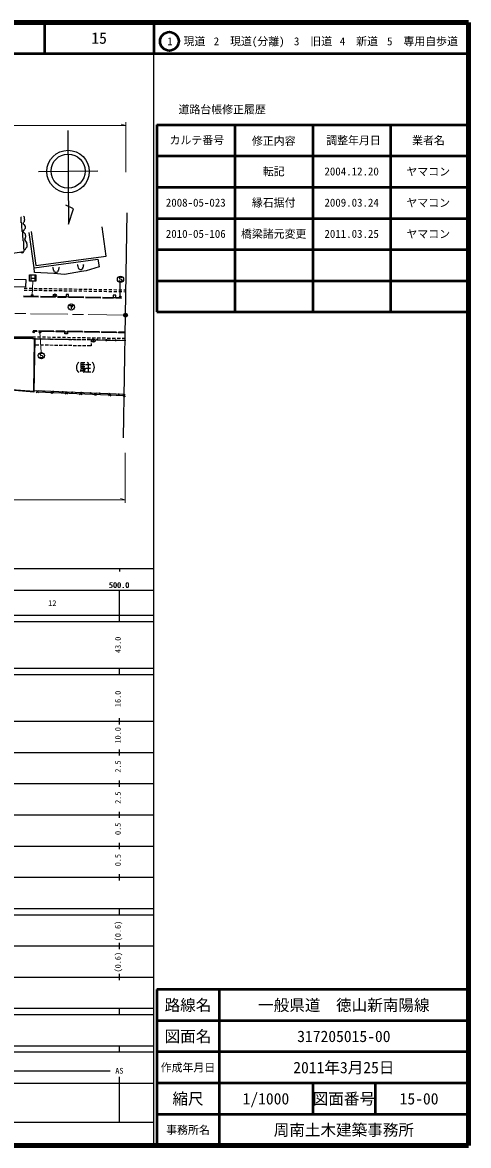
# Model space of a CAD drawing. Units: millimetres, scale not verified. Extents: x 40000 to 680000, y 20000 to 380000.
# Drawn here: x 536908 to 680000, y 20000 to 380000 of the extents above; entities that cross this region are included whole.
import ezdxf
from ezdxf.enums import TextEntityAlignment as Align

# ---------------------------------------------------------------- set-up
doc = ezdxf.new("R2010")
doc.units = ezdxf.units.MM
doc.header["$LTSCALE"] = 1000
doc.header["$PDMODE"] = 32
doc.header["$PDSIZE"] = 500
doc.linetypes.add('CHAIN', pattern=[18.5, 12, -1.5, 3.5, -1.5])
for name, color, linetype, lineweight in [('M-BGD', 7, 'Continuous', 25), ('M-BGD-EXST', 7, 'Continuous', 25), ('M-BMK', 2, 'CHAIN', 13), ('M-BMK-OTRS', 5, 'Continuous', 25), ('M-BMK-SRVR', 3, 'Continuous', 25), ('M-STR-HTXT', 7, 'Continuous', 13), ('M-STR-STRC', 7, 'Continuous', 25), ('M-TTL', 2, 'Continuous', 140), ('M-TTL-BAND', 7, 'Continuous', 25), ('M-TTL-FRAM', 2, 'Continuous', 50), ('M-TTL-LINE', 7, 'Continuous', 50)]:
    doc.layers.add(name, color=color, linetype=linetype, lineweight=lineweight)
doc.layers.add('M-OTRS', color=6, linetype='Continuous')
doc.layers.add('M-TTL-TXT', color=7, linetype='Continuous')
doc.styles.add('ＭＳ ゴシック', font='')
doc.styles.get('ＭＳ ゴシック').set_extended_font_data('MS Gothic')

msp = doc.modelspace()

# ---------------------------------------------------------------- linework, layer by layer
at = {"layer": 'M-BGD'}
for p, q in [((539722, 313035), (541202, 302071)), ((539221, 297058), (539221, 299058)), ((539221, 299058), (541221, 299058)), ((539596, 298808), (539596, 297308)), ((540846, 298808), (540846, 297308)), ((541221, 299058), (541221, 297058)), ((541221, 297058), (539221, 297058)), ((539596, 298058), (540846, 298058)), ((568300, 292061), (568299, 296649)), ((537193, 292122), (542061, 292052)), ((537196, 292322), (542064, 292252)), ((538408, 294112), (537408, 294128)), ((538417, 294712), (537417, 294728)), ((540007, 294086), (539007, 294102)), ((540017, 294686), (539017, 294702)), ((541607, 294060), (540607, 294076)), ((541617, 294659), (540617, 294676)), ((543207, 294033), (542207, 294050)), ((543217, 294633), (542217, 294650)), ((542673, 292038), (547526, 291968)), ((542676, 292238), (547529, 292168)), ((544807, 294007), (543807, 294024)), ((544816, 294607), (543817, 294623)), ((546406, 293981), (545407, 293997)), ((546416, 294581), (545416, 294597)), ((548006, 293955), (547006, 293971)), ((548016, 294555), (547016, 294571)), ((547300, 292968), (547300, 291968)), ((548130, 291966), (550894, 291910)), ((548134, 292166), (550898, 292110)), ((549606, 293929), (548606, 293945)), ((549616, 294528), (548616, 294545)), ((551206, 293902), (550206, 293919)), ((551216, 294502), (550216, 294519)), ((551696, 291898), (556554, 291822)), ((551699, 292098), (556557, 292022)), ((552806, 293876), (551806, 293892)), ((552815, 294476), (551816, 294492)), ((554405, 293850), (553406, 293866)), ((554415, 294450), (553415, 294466)), ((556005, 293824), (555005, 293840)), ((556015, 294424), (555015, 294440)), ((557605, 293797), (556605, 293814)), ((557615, 294397), (556615, 294414)), ((557153, 291815), (562026, 291744)), ((557156, 292015), (562028, 291944)), ((559205, 293771), (558205, 293788)), ((559215, 294371), (558215, 294388)), ((560805, 293745), (559805, 293761)), ((560814, 294345), (559814, 294361)), ((562404, 293719), (561404, 293735)), ((562414, 294319), (561414, 294335)), ((562610, 291748), (566040, 291673)), ((562614, 291948), (566044, 291873)), ((564004, 293693), (563004, 293709)), ((564014, 294293), (563014, 294309)), ((565604, 293666), (564604, 293683)), ((565614, 294266), (564614, 294283)), ((567204, 293640), (566204, 293657)), ((567213, 294240), (566214, 294256)), ((566824, 291688), (568658, 291639)), ((566829, 291888), (568663, 291839)), ((568803, 293614), (567804, 293630)), ((568813, 294214), (567813, 294230)), ((570073, 293593), (569403, 293604)), ((570083, 294193), (569413, 294204)), ((540308, 281167), (540305, 280967)), ((541524, 280949), (540305, 280967)), ((541527, 281149), (540308, 281167)), ((541527, 281149), (541524, 280949)), ((542125, 281146), (542122, 280946)), ((546975, 280873), (542122, 280946)), ((546978, 281073), (542125, 281146)), ((546978, 281073), (546975, 280873)), ((547572, 281061), (547569, 280861)), ((550513, 280809), (547569, 280861)), ((550517, 281009), (547572, 281061)), ((550517, 281009), (550513, 280809)), ((551324, 281005), (551321, 280805)), ((556175, 280724), (551321, 280805)), ((556179, 280924), (551324, 281005)), ((556179, 280924), (556175, 280724)), ((556783, 280911), (556780, 280711)), ((561639, 280828), (556783, 280911)), ((561635, 280628), (561639, 280828)), ((562242, 280808), (562239, 280608)), ((567096, 280738), (562242, 280808)), ((534184, 278771), (540182, 278660)), ((534190, 279071), (540188, 278960)), ((534195, 279371), (540193, 279260)), ((537195, 279316), (537184, 278716)), ((537795, 279305), (537784, 278705)), ((538395, 279294), (538384, 278694)), ((538994, 279283), (538984, 278683)), ((539594, 279271), (539584, 278672)), ((540193, 279260), (540182, 278660)), ((540183, 278660), (541105, 278645)), ((540193, 279260), (541115, 279244)), ((540695, 278581), (540403, 261743)), ((540895, 278578), (540599, 261527)), ((540991, 276584), (541003, 277339)), ((541011, 277839), (541023, 278594)), ((541023, 278594), (542244, 278575)), ((541705, 278634), (542705, 278617)), ((541715, 279234), (542715, 279217)), ((542744, 278567), (543744, 278551)), ((543305, 278607), (544305, 278589)), ((543315, 279207), (544315, 279189)), ((544244, 278543), (545244, 278528)), ((544905, 278579), (545905, 278562)), ((544915, 279179), (545915, 279162)), ((545744, 278520), (546744, 278504)), ((546505, 278551), (547505, 278534)), ((546515, 279151), (547515, 279134)), ((547244, 278497), (548244, 278481)), ((548104, 278524), (549104, 278507)), ((548114, 279124), (549114, 279107)), ((548744, 278473), (549744, 278458)), ((549704, 278496), (550704, 278479)), ((549714, 279096), (550714, 279079)), ((550243, 278450), (551243, 278434)), ((551304, 278469), (552304, 278451)), ((551314, 279069), (552314, 279051)), ((551743, 278426), (552743, 278411)), ((552904, 278441), (553904, 278424)), ((552914, 279041), (553914, 279024)), ((553243, 278403), (554243, 278387)), ((554503, 278414), (555503, 278396)), ((554513, 279013), (555513, 278996)), ((554743, 278379), (555743, 278364)), ((556103, 278386), (557103, 278369)), ((556113, 278986), (557113, 278969)), ((556243, 278356), (557243, 278340)), ((561635, 280628), (556780, 280711)), ((557703, 278358), (558703, 278341)), ((557713, 278958), (558713, 278941)), ((557743, 278332), (558964, 278313)), ((558964, 278313), (558953, 277559)), ((559303, 278331), (560303, 278314)), ((559313, 278931), (560313, 278913)), ((559728, 278483), (559728, 277483)), ((560903, 278303), (561902, 278286)), ((560913, 278903), (561912, 278886)), ((567093, 280538), (562239, 280608)), ((562502, 278276), (563502, 278258)), ((562512, 278876), (563512, 278858)), ((564102, 278248), (565102, 278231)), ((564112, 278848), (565112, 278831)), ((565702, 278220), (566702, 278203)), ((565712, 278820), (566712, 278803)), ((567096, 280738), (567093, 280538)), ((567302, 278193), (568301, 278176)), ((567312, 278793), (568311, 278776)), ((567694, 280717), (567691, 280517)), ((569862, 280489), (567691, 280517)), ((569865, 280689), (567694, 280717)), ((568901, 278165), (569824, 278149)), ((568911, 278765), (569833, 278749)), ((540843, 275578), (540643, 275582)), ((540683, 275581), (540648, 273581)), ((540723, 275580), (540688, 273581)), ((540763, 275580), (540728, 273580)), ((540803, 275579), (540768, 273579)), ((542213, 276565), (540991, 276584)), ((543713, 276542), (542713, 276557)), ((545213, 276518), (544213, 276534)), ((546712, 276495), (545713, 276510)), ((548212, 276471), (547212, 276487)), ((549712, 276448), (548712, 276464)), ((551212, 276424), (550212, 276440)), ((552712, 276401), (551712, 276417)), ((554212, 276378), (553212, 276393)), ((555711, 276354), (554711, 276370)), ((557211, 276331), (556211, 276346)), ((558933, 276304), (557711, 276323)), ((558945, 277059), (558933, 276304)), ((540756, 270579), (540556, 270582)), ((540596, 270582), (540562, 268582)), ((540636, 270581), (540602, 268581)), ((540608, 273582), (540808, 273579)), ((540676, 270580), (540642, 268581)), ((540716, 270580), (540682, 268580)), ((556960, 270932), (555648, 270932)), ((555648, 270932), (555648, 269137)), ((555648, 270358), (556878, 270358)), ((556304, 270932), (556304, 269137)), ((557165, 270325), (558845, 270325)), ((557706, 271112), (558083, 270620)), ((557993, 270325), (557993, 268014)), ((540522, 268583), (540721, 268579)), ((555616, 268801), (555460, 268039)), ((555648, 269752), (556870, 269752)), ((555648, 269137), (556919, 269137)), ((555903, 268760), (555952, 268080)), ((556165, 268801), (556296, 268153)), ((556780, 267916), (556362, 267842)), ((556517, 268842), (556632, 268260)), ((556919, 269137), (556780, 267916)), ((557140, 268014), (558894, 268014)), ((557288, 269211), (558722, 269211)), ((540435, 263584), (540635, 263580)), ((540670, 265580), (540470, 265583)), ((540510, 265583), (540475, 263583)), ((540550, 265582), (540515, 263582)), ((540590, 265581), (540555, 263581)), ((540630, 265580), (540595, 263581)), ((540599, 261527), (530688, 262304)), ((540403, 261743), (530704, 262504)), ((537254, 261990), (537238, 261791)), ((539235, 261674), (537241, 261831)), ((539238, 261714), (537244, 261870)), ((539241, 261754), (537247, 261910)), ((539244, 261794), (537250, 261950)), ((539232, 261634), (539247, 261834)), ((542062, 261978), (541325, 261303)), ((541356, 262009), (542031, 261272)), ((541693, 261641), (569537, 260406)), ((546703, 261772), (545965, 261097)), ((545997, 261804), (546672, 261066)), ((551344, 261567), (550606, 260892)), ((550637, 261598), (551312, 260860)), ((555984, 261361), (555247, 260686)), ((555278, 261392), (555953, 260655)), ((560625, 261155), (559887, 260480)), ((559919, 261187), (560594, 260449)), ((565266, 260950), (564528, 260274)), ((564559, 260981), (565234, 260243)), ((569906, 260744), (569169, 260069)), ((569200, 260775), (569875, 260037))]:
    msp.add_line(p, q, dxfattribs=at)
for points in [[(537615, 306636), (537472, 306777), (537469, 307204), (537324, 307487), (537306, 309763), (537162, 310046), (537155, 310899), (537012, 311040), (536998, 312747), (536854, 313030), (536848, 313742), (536706, 313740), (536847, 313884), (536704, 314025), (536691, 315731), (536548, 315730), (536534, 317579), (536391, 317720)], [(537610, 307347), (537753, 307206), (537894, 307349), (538034, 307635), (538457, 308065), (538451, 308918), (538307, 309059), (538304, 309486), (538161, 309627), (538016, 309910), (537873, 310052), (537872, 310194), (537730, 310193), (537586, 310334), (537727, 310477), (537726, 310619), (537867, 310763), (537864, 311189), (538005, 311333), (538002, 311759), (537860, 311758), (537856, 312185), (537283, 312749), (537141, 312748), (536997, 312889), (537280, 313176), (537278, 313318), (537420, 313462), (537560, 313747), (537842, 314034), (537836, 314745), (537694, 314744), (537692, 315028), (537548, 315169), (537406, 315168), (537263, 315309), (537260, 315736), (537399, 316021), (537541, 316165), (537537, 316591), (537678, 316735), (537534, 317018), (537529, 317587), (537243, 317869)], [(541202, 302071), (563748, 305114), (562481, 314498)], [(540645, 301385), (561047, 304128), (561519, 301642), (557361, 300399), (555818, 300142), (550375, 299242), (546988, 299499), (540773, 299842), (540645, 301385), (539059, 312658)], [(503264, 301938), (511125, 303001), (530931, 305652), (537331, 306563)]]:
    msp.add_lwpolyline(points, dxfattribs=at)
for points in [[(537901, 295109), (527720, 295277), (527762, 297813), (537943, 297645)], [(551698, 292785), (550915, 292791), (550910, 292108), (551693, 292102)], [(566838, 292552), (566055, 292558), (566050, 291875), (566833, 291869)], [(551308, 280180), (550539, 280178), (550538, 280851), (551307, 280853)]]:
    msp.add_lwpolyline(points, close=True, dxfattribs=at)
for centre, radius in [((540032, 292504), 150), ((540032, 292504), 120), ((540032, 292504), 90), ((540032, 292504), 60), ((540032, 292504), 30), ((540032, 292504), 20), ((547300, 292468), 500), ((568300, 292061), 150), ((568300, 292061), 120), ((568300, 292061), 90), ((568300, 292061), 60), ((568300, 292061), 30), ((568300, 292061), 20), ((559728, 277983), 500)]:
    msp.add_circle(centre, radius, dxfattribs=at)
for centre, radius, start, end in [((536751, 306817), 634, 219.87761, 336.32777), ((554876, 302211), 316, 132.94543, 238.47576), ((556246, 302211), 316, 301.52424, 47.05457), ((546989, 301311), 316, 132.94543, 238.47576), ((547109, 300855), 341, 146.7295, 246.66898), ((547219, 300417), 275, 152.96914, 271.04163), ((547511, 300181), 290, 187.79699, 304.27803), ((547839, 300177), 287, 234.92625, 352.99873), ((548129, 300417), 275, 268.95837, 27.03086), ((548239, 300855), 341, 293.33102, 33.2705), ((548359, 301311), 316, 301.52424, 47.05457), ((554996, 301755), 341, 146.7295, 246.66898), ((555106, 301317), 275, 152.96914, 271.04163), ((555398, 301082), 290, 187.79699, 304.27803), ((555726, 301077), 287, 234.92625, 352.99873), ((556016, 301317), 275, 268.95837, 27.03086), ((556126, 301755), 341, 293.33102, 33.2705), ((556442, 269465), 2228, 131.69789, 228.01917), ((557719, 269457), 2282, 312.86378, 47.4164)]:
    msp.add_arc(centre, radius, start, end, dxfattribs=at)
for p in [(540032, 292504), (568300, 292061)]:
    msp.add_point(p, dxfattribs=at)
at = {"layer": 'M-BGD-EXST'}
for p, q in [((551953, 289318), (553153, 289318)), ((552553, 289318), (552553, 288168)), ((552553, 289018), (552953, 288818))]:
    msp.add_line(p, q, dxfattribs=at)
msp.add_circle((552553, 288768), 1000, dxfattribs=at)
at = {"layer": 'M-BMK'}
msp.add_line((569953, 286151), (369915, 289380), dxfattribs=at)
at = {"layer": 'M-BMK-OTRS'}
for p, q in [((569953, 286151), (570483, 318974)), ((569319, 246848), (569953, 286151))]:
    msp.add_line(p, q, dxfattribs=at)
at = {"layer": 'M-BMK-SRVR'}
for p, q in [((551468, 345388), (551703, 315389)), ((561108, 332293), (542035, 332144)), ((553305, 320281), (550860, 321484)), ((551703, 315389), (553305, 320281))]:
    msp.add_line(p, q, dxfattribs=at)
for centre, radius in [((551533, 332218), 6812), ((551540, 332361), 5450), ((569953, 286151), 600)]:
    msp.add_circle(centre, radius, dxfattribs=at)
msp.add_point((569953, 286151), dxfattribs=at)
at = {"layer": 'M-OTRS'}
msp.add_point((569953, 286151), dxfattribs=at)
at = {"layer": 'M-STR-HTXT'}
for p, q in [((110817, 347000), (570073, 347000)), ((570073, 347000), (568573, 347400)), ((570073, 348000), (570073, 332000)), ((540032, 292504), (540186, 297053)), ((542532, 280681), (542918, 274263)), ((569833, 226000), (569833, 242000)), ((113690, 227000), (569833, 227000)), ((569833, 227000), (568333, 227400))]:
    msp.add_line(p, q, dxfattribs=at)
at = {"layer": 'M-STR-STRC'}
for p, q in [((567992, 297132), (567901, 297313)), ((568083, 298313), (567992, 298132)), ((567992, 298132), (567992, 298041)), ((567992, 298041), (568083, 297859)), ((568083, 297041), (567992, 297132)), ((568265, 298404), (568083, 298313)), ((568083, 297859), (568629, 297677)), ((568265, 296950), (568083, 297041)), ((568447, 298404), (568265, 298404)), ((568447, 296950), (568265, 296950)), ((568629, 298313), (568447, 298404)), ((568629, 297041), (568447, 296950)), ((568720, 298132), (568629, 298313)), ((568629, 297677), (568720, 297586)), ((568720, 297132), (568629, 297041)), ((568720, 297586), (568811, 297404)), ((568811, 297313), (568720, 297132)), ((568811, 297404), (568811, 297313)), ((542708, 273844), (542617, 273663)), ((542617, 273663), (542617, 273572)), ((542890, 273935), (542708, 273844)), ((543072, 273935), (542890, 273935)), ((543254, 273844), (543072, 273935)), ((543345, 273663), (543254, 273844)), ((542617, 272663), (542526, 272844)), ((542617, 273572), (542708, 273390)), ((542708, 272572), (542617, 272663)), ((542708, 273390), (543254, 273208)), ((542890, 272481), (542708, 272572)), ((543072, 272481), (542890, 272481)), ((543254, 272572), (543072, 272481)), ((543254, 273208), (543345, 273117)), ((543345, 272663), (543254, 272572)), ((543345, 273117), (543435, 272935)), ((543435, 272844), (543345, 272663)), ((543435, 272935), (543435, 272844)), ((540815, 262056), (569545, 260891))]:
    msp.add_line(p, q, dxfattribs=at)
msp.add_lwpolyline([(569820, 277902), (563510, 278023), (559319, 278222)], dxfattribs=at)
for centre, radius in [((568356, 297677), 1000), ((540511, 280796), 250), ((540511, 280796), 204), ((540511, 280796), 159), ((540511, 280796), 114), ((540511, 280796), 68.2), ((540511, 280796), 22.7), ((542532, 280681), 150), ((542532, 280681), 120), ((542532, 280681), 90), ((542532, 280681), 60), ((542532, 280681), 30), ((542532, 280681), 20), ((560829, 278263), 100), ((560829, 278263), 100), ((560829, 278263), 100), ((563823, 278129), 112), ((563823, 278129), 100), ((563823, 278129), 100), ((563823, 278129), 100), ((566823, 278072), 112), ((566823, 278072), 100), ((566823, 278072), 100), ((566823, 278072), 100), ((542981, 273208), 1000), ((543808, 261822), 112), ((543808, 261822), 100), ((543808, 261822), 100), ((543808, 261822), 100), ((546806, 261700), 112), ((546806, 261700), 100), ((546806, 261700), 100), ((546806, 261700), 100), ((549803, 261579), 112), ((549803, 261579), 100), ((549803, 261579), 100), ((549803, 261579), 100), ((552801, 261457), 112), ((552801, 261457), 100), ((552801, 261457), 100), ((552801, 261457), 100), ((555798, 261336), 112), ((555798, 261336), 100), ((555798, 261336), 100), ((555798, 261336), 100), ((558796, 261214), 112), ((558796, 261214), 100), ((558796, 261214), 100), ((558796, 261214), 100), ((561793, 261093), 112), ((561793, 261093), 100), ((561793, 261093), 100), ((561793, 261093), 100), ((564791, 260971), 112), ((564791, 260971), 100), ((564791, 260971), 100), ((564791, 260971), 100), ((567788, 260850), 112), ((567788, 260850), 100), ((567788, 260850), 100), ((567788, 260850), 100)]:
    msp.add_circle(centre, radius, dxfattribs=at)
for centre, radius, start, end in [((559326, 278372), 150, 87.27891, 267.27891), ((560829, 278263), 188, 320.40901, 214.1488), ((560829, 278263), 150, 308.68853, 225.86928), ((560829, 278263), 112, 267.27895, 267.27887), ((563823, 278129), 188, 322.03109, 215.77088), ((563823, 278129), 150, 310.31061, 227.49136), ((566823, 278072), 188, 322.03109, 215.77088), ((566823, 278072), 150, 310.31061, 227.49136), ((569823, 278052), 150, 268.90099, 88.90099), ((540809, 261906), 150, 87.67909, 267.67909), ((543808, 261822), 188, 140.8092, 34.54899), ((543808, 261822), 150, 129.08872, 46.26947), ((546806, 261700), 188, 140.8092, 34.54899), ((546806, 261700), 150, 129.08872, 46.26947), ((549803, 261579), 188, 140.8092, 34.54899), ((549803, 261579), 150, 129.08872, 46.26947), ((552801, 261457), 188, 140.8092, 34.54899), ((552801, 261457), 150, 129.08872, 46.26947), ((555798, 261336), 188, 140.8092, 34.54899), ((555798, 261336), 150, 129.08872, 46.26947), ((558796, 261214), 188, 140.8092, 34.54899), ((558796, 261214), 150, 129.08872, 46.26947), ((561793, 261093), 188, 140.8092, 34.54899), ((561793, 261093), 150, 129.08872, 46.26947), ((564791, 260971), 188, 140.8092, 34.54899), ((564791, 260971), 150, 129.08872, 46.26947), ((567788, 260850), 188, 140.8092, 34.54899), ((567788, 260850), 150, 129.08872, 46.26947), ((569539, 260741), 150, 267.67909, 87.67909)]:
    msp.add_arc(centre, radius, start, end, dxfattribs=at)
msp.add_point((542532, 280681), dxfattribs=at)
at = {"layer": 'M-TTL'}
for p, q in [((680000, 380000), (40000, 380000)), ((680000, 20000), (680000, 380000)), ((40000, 20000), (680000, 20000))]:
    msp.add_line(p, q, dxfattribs=at)
at = {"layer": 'M-TTL-BAND'}
for p, q in [((579000, 20000), (579000, 370000)), ((40000, 205000), (579000, 205000)), ((568000, 205000), (568000, 204000)), ((68000, 198000), (579000, 198000)), ((568000, 188000), (568000, 198000)), ((40000, 190000), (579000, 190000)), ((40000, 188000), (579000, 188000)), ((40000, 173000), (579000, 173000)), ((568000, 171000), (568000, 173000)), ((40000, 171000), (579000, 171000)), ((40000, 156000), (579000, 156000)), ((568000, 155000), (568000, 157000)), ((46000, 146000), (579000, 146000)), ((568000, 145000), (568000, 147000)), ((568000, 135000), (568000, 137000)), ((52000, 136000), (579000, 136000)), ((46000, 126000), (579000, 126000)), ((568000, 125000), (568000, 127000)), ((52000, 116000), (579000, 116000)), ((568000, 115000), (568000, 117000)), ((46000, 106000), (579000, 106000)), ((568000, 105000), (568000, 107000)), ((40000, 96000), (579000, 96000)), ((40000, 94000), (579000, 94000)), ((568000, 94000), (568000, 96000)), ((49000, 84000), (579000, 84000)), ((568000, 83000), (568000, 85000)), ((40000, 74000), (579000, 74000)), ((568000, 73000), (568000, 75000)), ((40000, 64000), (579000, 64000)), ((40000, 62000), (579000, 62000)), ((568000, 62000), (568000, 64000)), ((40000, 52000), (579000, 52000)), ((568000, 50000), (568000, 52000)), ((40000, 50000), (579000, 50000)), ((71000, 44000), (565000, 44000)), ((40000, 40000), (579000, 40000)), ((568000, 27500), (568000, 42000)), ((68000, 27500), (579000, 27500))]:
    msp.add_line(p, q, dxfattribs=at)
at = {"layer": 'M-TTL-FRAM'}
for p, q in [((580000, 347197), (580000, 287197)), ((580000, 347197), (680000, 347197)), ((580000, 287197), (680000, 287197)), ((680000, 70000), (580000, 70000)), ((580000, 70000), (580000, 20000))]:
    msp.add_line(p, q, dxfattribs=at)
at = {"layer": 'M-TTL-LINE'}
for p, q in [((543997, 380000), (543997, 370000)), ((579000, 380000), (579000, 370000)), ((40000, 370000), (680000, 370000)), ((605000, 347197), (605000, 287197)), ((630000, 347197), (630000, 287197)), ((655000, 347197), (655000, 287197)), ((580000, 337197), (680000, 337197)), ((580000, 327197), (680000, 327197)), ((580000, 317197), (680000, 317197)), ((580000, 307197), (680000, 307197)), ((580000, 297197), (680000, 297197)), ((600000, 70000), (600000, 20000)), ((680000, 60000), (580000, 60000)), ((680000, 50000), (580000, 50000)), ((680000, 40000), (580000, 40000)), ((630000, 40000), (630000, 30000)), ((650000, 40000), (650000, 30000)), ((680000, 30000), (580000, 30000))]:
    msp.add_line(p, q, dxfattribs=at)
msp.add_circle((584031, 373958), 3000, dxfattribs=at)

# ---------------------------------------------------------------- texts
at = {"layer": 'M-TTL-BAND', "style": 'ＭＳ ゴシック'}
for s, p in [('500.0', (567844, 198195)), ('500.0', (568000, 198195)), ('12', (546500, 192405)), ('AS', (568000, 42500))]:
    msp.add_text(s, height=1833, dxfattribs=at).set_placement(p, align=Align.BOTTOM_CENTER)
for s, p in [('43.0', (569000, 180500)), ('16.0', (569000, 163174)), ('10.0', (569000, 151500)), ('2.5', (569000, 141500)), ('2.5', (569000, 131500)), ('0.5', (569000, 121500)), ('0.5', (569000, 111500)), ('(0.6)', (569000, 88764)), ('(0.6)', (569000, 78764))]:
    msp.add_text(s, height=1833, rotation=90, dxfattribs=at).set_placement(p, align=Align.BOTTOM_CENTER)
at = {"layer": 'M-TTL-TXT', "style": 'ＭＳ ゴシック'}
for s, height, p in [('15', 3666, (561497, 375000)), ('1\u3000現道', 2566, (589448, 373958)), ('2\u3000現道(分離)', 2566, (609619, 373958)), ('3\u3000旧道', 2566, (630121, 373958)), ('4\u3000新道', 2566, (644824, 373958)), ('5\u3000専用自歩道', 2566, (665228, 373958)), ('道路台帳修正履歴', 2566, (600968, 352113)), ('カルテ番号', 2566, (592839, 342277)), ('修正内容', 2566, (617509, 342023)), ('調整年月日', 2566, (643089, 342197)), ('業者名', 2566, (667134, 342197)), ('転記', 2566, (617500, 332245)), ('2004.12.20', 2566, (642500, 332245)), ('ヤマコン', 2566, (667077, 332189)), ('2008-05-023', 2566, (592500, 322245)), ('縁石据付', 2566, (617500, 322245)), ('2009.03.24', 2566, (642500, 322245)), ('ヤマコン', 2566, (667077, 322189)), ('2010-05-106', 2566, (592500, 312245)), ('橋梁諸元変更', 2566, (617500, 312245)), ('2011.03.25', 2566, (642500, 312245)), ('ヤマコン', 2566, (667077, 312189)), ('路線名', 3666, (590000, 65000)), ('路線名', 3666, (590000, 65000)), ('一般県道\u3000徳山新南陽線', 3666, (640000, 65000)), ('図面名', 3666, (590000, 55000)), ('図面名', 3666, (590000, 55000)), ('317205015-00', 3666, (640000, 55000)), ('2011年3月25日', 3666, (640000, 45000)), ('作成年月日', 2566, (590000, 45000)), ('作成年月日', 2566, (590000, 45000)), ('縮尺', 3666, (590000, 35000)), ('縮尺', 3666, (590000, 35000)), ('1/1000', 3666, (615000, 35000)), ('図面番号', 3666, (640000, 35000)), ('図面番号', 3666, (640000, 35000)), ('15-00', 3666, (664125, 35000)), ('事務所名', 2566, (590000, 25000)), ('事務所名', 2566, (590000, 25000)), ('周南土木建築事務所', 3666, (640000, 25000))]:
    msp.add_text(s, height=height, dxfattribs=at).set_placement(p, align=Align.MIDDLE_CENTER)

doc.saveas('drawing.dxf')
